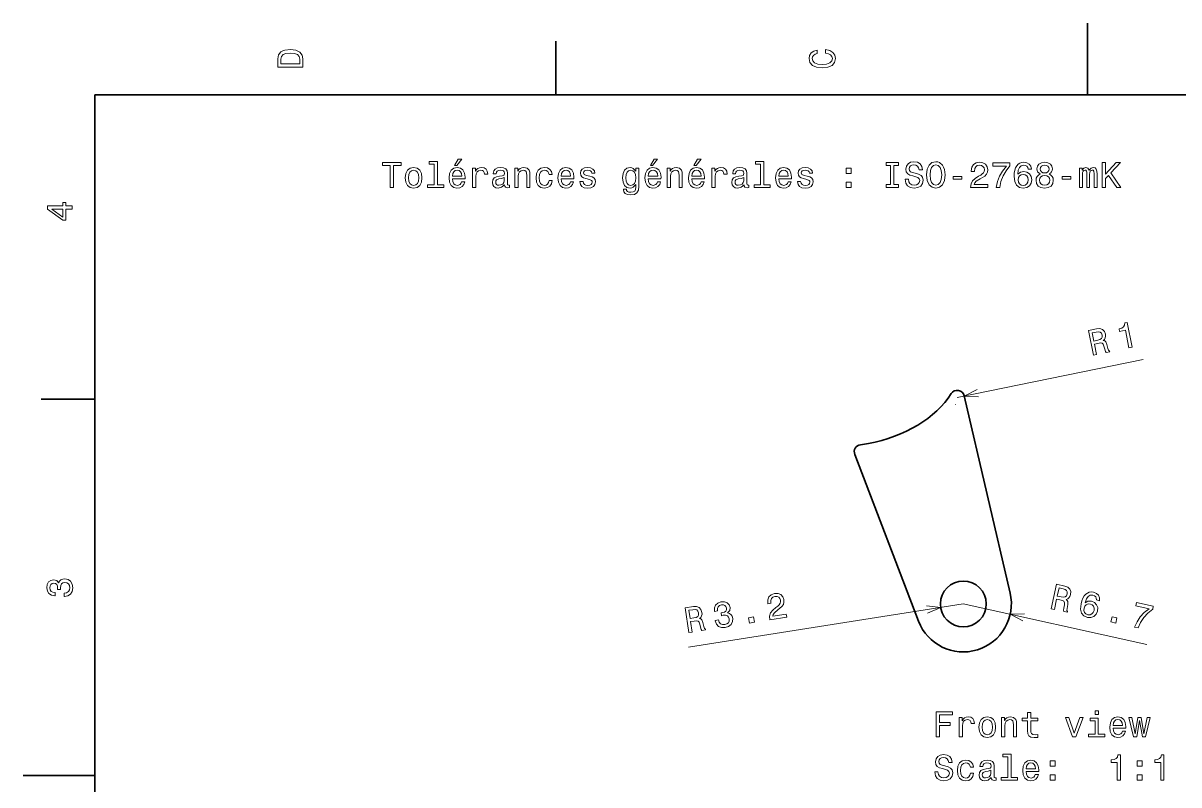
# Model space of a CAD drawing. Extents: x 0 to 297, y 0 to 210.
# Drawn here: x 0 to 161.2, y 103.7 to 210 of the extents above; entities that cross this region are included whole.
import ezdxf

# ---------------------------------------------------------------- set-up
doc = ezdxf.new("R2010")
doc.units = 0

msp = doc.modelspace()

# ---------------------------------------------------------------- linework, layer by layer
at = {"color": 7, "lineweight": 35, "ltscale": 0.25}
for p, q in [((148.5, 200), (148.5, 210)), ((10, 105), (0, 105))]:
    msp.add_line(p, q, dxfattribs=at)
at = {"color": 7, "lineweight": 35, "ltscale": 0.1875}
for p, q in [((74.300003, 200), (74.300003, 207.5)), ((10, 157.5), (2.5, 157.5))]:
    msp.add_line(p, q, dxfattribs=at)
at = {"color": 7, "lineweight": 35}
for p, q in [((287, 200), (10, 200)), ((10, 200), (10, 10)), ((137.693451, 130.445663), (131.289963, 157.972717)), ((116.02272, 149.801666), (124.908707, 126.53698))]:
    msp.add_line(p, q, dxfattribs=at)
at = {"color": 7, "lineweight": 13}
for p, q in [((130.315964, 157.74614), (156.252167, 163.037308)), ((131.167694, 128.927612), (92.812561, 122.893333)), ((131.167694, 128.927612), (156.789352, 123.245796))]:
    msp.add_line(p, q, dxfattribs=at)
for points in [[(35.533215, 204.994965), (35.533215, 203.829971), (39.033215, 203.829971), (39.033215, 204.994965), (38.922264, 205.544678), (38.584366, 205.953171), (38.034657, 206.205338), (37.283215, 206.296112), (36.516644, 206.215424), (36.21405, 206.114563), (35.971977, 205.973343), (35.644165, 205.56485), (35.563473, 205.297562)], [(35.951801, 204.959656), (36.027451, 205.342941), (36.259438, 205.605194), (36.672985, 205.761536), (37.283215, 205.811966), (37.873272, 205.756485), (38.286816, 205.600143), (38.533936, 205.332855), (38.614628, 204.959656), (38.614628, 204.298996), (35.951801, 204.298996)], [(111.93206, 205.817017), (112.35569, 205.716141), (112.658287, 205.549713), (112.844887, 205.317734), (112.905403, 205.045395), (112.814629, 204.71759), (112.54229, 204.460388), (112.098488, 204.28891), (111.483215, 204.233429), (110.872986, 204.28891), (110.424141, 204.455338), (110.151802, 204.71254), (110.055984, 205.045395), (110.106415, 205.287476), (110.247627, 205.494247), (110.474571, 205.655624), (110.787247, 205.766571), (110.787247, 206.245682), (110.308144, 206.094391), (109.94503, 205.832138), (109.718086, 205.474075), (109.637398, 205.045395), (109.763474, 204.510818), (110.116501, 204.10231), (110.696472, 203.840057), (111.483215, 203.749283), (112.269958, 203.840057), (112.84993, 204.10231), (113.208, 204.510818), (113.329041, 205.045395), (113.233215, 205.51442), (112.965927, 205.892654), (112.527161, 206.159943), (111.93206, 206.301163)], [(51.201794, 187.052185), (51.665771, 187.052185), (51.665771, 190.128555), (52.72485, 190.128555), (52.72485, 190.552185), (50.137672, 190.552185), (50.137672, 190.128555), (51.201794, 190.128555)], [(57.344444, 190.300018), (57.344444, 187.425385), (56.431622, 187.425385), (56.431622, 187.052185), (58.69603, 187.052185), (58.69603, 187.425385), (57.78825, 187.425385), (57.78825, 190.673218), (56.648479, 190.673218), (56.648479, 190.300018)], [(60.193871, 190.128555), (60.491421, 190.128555), (61.192429, 190.985901), (60.698193, 190.985901)], [(87.518074, 190.128555), (87.815628, 190.128555), (88.516632, 190.985901), (88.0224, 190.985901)], [(93.590118, 190.128555), (93.887665, 190.128555), (94.588676, 190.985901), (94.094437, 190.985901)], [(102.884781, 190.300018), (102.884781, 187.425385), (101.971962, 187.425385), (101.971962, 187.052185), (104.236374, 187.052185), (104.236374, 187.425385), (103.32859, 187.425385), (103.32859, 190.673218), (102.18882, 190.673218), (102.18882, 190.300018)], [(121.030319, 187.475815), (120.384781, 187.475815), (120.384781, 187.052185), (122.139824, 187.052185), (122.139824, 187.475815), (121.494293, 187.475815), (121.494293, 190.128555), (122.139824, 190.128555), (122.139824, 190.552185), (120.384781, 190.552185), (120.384781, 190.128555), (121.030319, 190.128555)], [(123.501503, 188.207077), (123.042564, 188.207077), (123.143433, 187.672501), (123.395592, 187.279129), (123.78392, 187.042099), (124.308418, 186.95636), (124.827873, 187.037048), (125.216202, 187.258957), (125.463318, 187.606934), (125.554092, 188.065872), (125.478447, 188.479416), (125.266632, 188.746704), (124.923691, 188.923218), (124.46476, 189.054352), (124.071388, 189.150162), (123.814178, 189.261124), (123.667931, 189.422501), (123.622536, 189.674667), (123.667931, 189.901611), (123.799049, 190.073074), (124.000778, 190.189072), (124.27816, 190.229416), (124.560577, 190.178986), (124.782478, 190.042816), (124.928734, 189.815872), (124.999336, 189.50824), (125.458275, 189.50824), (125.458275, 189.518326), (125.377579, 189.992386), (125.140549, 190.345413), (124.767349, 190.567322), (124.263031, 190.64296), (123.809135, 190.567322), (123.456108, 190.355499), (123.229164, 190.027695), (123.148476, 189.604065), (123.214035, 189.225815), (123.405678, 188.968613), (123.708275, 188.797134), (124.121819, 188.666016), (124.530319, 188.550018), (124.837959, 188.439072), (125.024559, 188.277695), (125.090118, 188.015442), (125.029602, 187.748154), (124.87326, 187.546417), (124.63623, 187.420334), (124.32859, 187.37999), (123.985649, 187.435471), (123.723404, 187.596848), (123.556976, 187.8591)], [(126.038246, 188.802185), (126.129028, 188.015442), (126.391273, 187.435471), (126.799774, 187.077408), (127.334358, 186.95636), (127.863899, 187.077408), (128.277435, 187.435471), (128.534637, 188.015442), (128.630463, 188.802185), (128.534637, 189.583893), (128.423691, 189.901611), (128.277435, 190.163849), (127.863899, 190.521927), (127.611732, 190.612701), (127.334358, 190.64801), (126.794731, 190.521927), (126.38623, 190.1689), (126.129028, 189.588928)], [(132.175858, 187.052185), (134.581482, 187.052185), (134.581482, 187.485901), (132.680176, 187.485901), (132.786102, 187.722931), (132.967651, 187.919617), (133.527435, 188.277695), (133.824997, 188.428986), (134.157852, 188.645844), (134.394882, 188.89801), (134.531052, 189.195557), (134.581482, 189.533447), (134.495743, 189.957077), (134.258713, 190.289932), (133.895599, 190.501755), (133.426575, 190.577408), (132.942429, 190.491669), (132.57428, 190.254639), (132.33725, 189.876389), (132.256561, 189.377106), (132.256561, 189.306503), (132.715485, 189.306503), (132.715485, 189.346848), (132.760864, 189.689789), (132.897034, 189.941956), (133.113892, 190.103333), (133.401367, 190.158813), (133.693878, 190.108383), (133.910736, 189.9823), (134.051941, 189.785614), (134.102371, 189.538498), (134.067078, 189.306503), (133.971252, 189.109818), (133.809875, 188.938354), (133.587967, 188.787048), (133.290405, 188.625671), (132.796173, 188.312988), (132.448196, 187.980133), (132.241425, 187.576675), (132.175858, 187.067322)], [(135.741425, 187.052185), (136.250793, 187.052185), (136.417221, 187.884323), (136.709717, 188.66098), (137.12326, 189.382156), (137.662903, 190.057953), (137.662903, 190.476532), (135.262329, 190.476532), (135.262329, 190.017609), (137.178741, 190.017609), (136.623993, 189.336761), (136.205414, 188.625671), (135.912903, 187.869186)], [(140.688843, 189.6091), (140.593018, 190.017609), (140.371109, 190.32019), (140.028168, 190.511841), (139.584366, 190.577408), (139.286819, 190.542099), (139.029602, 190.446274), (138.802673, 190.289932), (138.611023, 190.068039), (138.459732, 189.790665), (138.348785, 189.452759), (138.278168, 189.054352), (138.257996, 188.605499), (138.338684, 187.889359), (138.585815, 187.369904), (138.984222, 187.057236), (139.5289, 186.951324), (140.018097, 187.042099), (140.391296, 187.279129), (140.633362, 187.652328), (140.719086, 188.126389), (140.633362, 188.605499), (140.401367, 188.973648), (140.043304, 189.205643), (139.599487, 189.286331), (139.120392, 189.185471), (138.762329, 188.89801), (138.837982, 189.452759), (138.999359, 189.851181), (139.246475, 190.088211), (139.589417, 190.1689), (139.841583, 190.128555), (140.033218, 190.022644), (140.159302, 189.84613), (140.224854, 189.6091)], [(141.88913, 188.938354), (141.631927, 188.797134), (141.455414, 188.600449), (141.344452, 188.353333), (141.309158, 188.055786), (141.389847, 187.606934), (141.621826, 187.258957), (142.000076, 187.037048), (142.514496, 186.951324), (143.023849, 187.037048), (143.4021, 187.258957), (143.634094, 187.606934), (143.719818, 188.055786), (143.679474, 188.353333), (143.573563, 188.600449), (143.391998, 188.797134), (143.139847, 188.938354), (143.341583, 189.059387), (143.482788, 189.225815), (143.568512, 189.427551), (143.598785, 189.674667), (143.518097, 190.03273), (143.306274, 190.32019), (142.963333, 190.50679), (142.514496, 190.577408), (142.060593, 190.50679), (141.717651, 190.32019), (141.500793, 190.03273), (141.42514, 189.674667), (141.450363, 189.427551), (141.536102, 189.225815)], [(150.528183, 187.052185), (150.992157, 187.052185), (150.992157, 188.297867), (151.405701, 188.741669), (152.58078, 187.052185), (153.14563, 187.052185), (151.733521, 189.079559), (153.10527, 190.552185), (152.48999, 190.552185), (150.992157, 188.933304), (150.992157, 190.552185), (150.528183, 190.552185)], [(53.294735, 188.403763), (53.375427, 187.788498), (53.607414, 187.33461), (53.975571, 187.052185), (54.469807, 186.95636), (54.959, 187.052185), (55.327156, 187.329559), (55.559143, 187.783447), (55.644878, 188.403763), (55.559143, 189.019043), (55.327156, 189.477982), (54.959, 189.755356), (54.469807, 189.856216), (53.975571, 189.755356), (53.607414, 189.472931), (53.375427, 189.019043)], [(53.748623, 188.408813), (53.794014, 188.862701), (53.935223, 189.190521), (54.16217, 189.392242), (54.469807, 189.462845), (54.7724, 189.392242), (54.999344, 189.195557), (55.140556, 188.862701), (55.190987, 188.408813), (55.140556, 187.949875), (54.999344, 187.61702), (54.7724, 187.415298), (54.469807, 187.349731), (54.16217, 187.415298), (53.935223, 187.61702), (53.794014, 187.949875)], [(59.88623, 188.277695), (61.661449, 188.277695), (61.666492, 188.484467), (61.5858, 189.064438), (61.363899, 189.498154), (61.010872, 189.760391), (60.541851, 189.856216), (60.08292, 189.755356), (59.729893, 189.472931), (59.502949, 189.014008), (59.422256, 188.408813), (59.497906, 187.788498), (59.72485, 187.33461), (60.07283, 187.052185), (60.526722, 186.95636), (60.920094, 187.021927), (61.242859, 187.19339), (61.479893, 187.465729), (61.616058, 187.828842), (61.177299, 187.828842), (61.086521, 187.627106), (60.955399, 187.475815), (60.582199, 187.354782), (60.294735, 187.410248), (60.077873, 187.586761), (59.936665, 187.874237), (59.88623, 188.262558)], [(59.88623, 188.650894), (59.941708, 188.998871), (60.077873, 189.256073), (60.284649, 189.412415), (60.556984, 189.467896), (60.824272, 189.412415), (61.031044, 189.256073), (61.157127, 188.998871), (61.202515, 188.650894)], [(62.700356, 187.052185), (63.144157, 187.052185), (63.144157, 188.600449), (63.189545, 188.973648), (63.325714, 189.240952), (63.547615, 189.402328), (63.845165, 189.457809), (64.06707, 189.422501), (64.233498, 189.32164), (64.334358, 189.150162), (64.369659, 188.918182), (64.818512, 188.918182), (64.757988, 189.326675), (64.591568, 189.619186), (64.314186, 189.7957), (63.935944, 189.856216), (63.678741, 189.815872), (63.456837, 189.715012), (63.260151, 189.543533), (63.103813, 189.311554), (63.103813, 189.760391), (62.700356, 189.760391)], [(67.178741, 187.405212), (67.178741, 187.390076), (67.203957, 187.218613), (67.279602, 187.09758), (67.597328, 187.001755), (67.844444, 187.042099), (67.844444, 187.38504), (67.738541, 187.369904), (67.597328, 187.435471), (67.572113, 187.637207), (67.572113, 189.039215), (67.511597, 189.397293), (67.335083, 189.649445), (67.027443, 189.800751), (66.593727, 189.856216), (66.170097, 189.7957), (65.857414, 189.624237), (65.660728, 189.356934), (65.595169, 189.003922), (65.595169, 188.973648), (65.993584, 188.973648), (66.028885, 189.185471), (66.139832, 189.336761), (66.321396, 189.427551), (66.578598, 189.462845), (66.825714, 189.437637), (67.002228, 189.361984), (67.108139, 189.230865), (67.14344, 189.049301), (67.12326, 188.837494), (67.042572, 188.731583), (66.840843, 188.681152), (66.462601, 188.640808), (66.028885, 188.550018), (65.721245, 188.388641), (65.539688, 188.136475), (65.484215, 187.763275), (65.534645, 187.43042), (65.690987, 187.183304), (65.943146, 187.026962), (66.29113, 186.971497), (66.760155, 187.077408)], [(68.605972, 187.052185), (69.049774, 187.052185), (69.049774, 188.615585), (69.095169, 188.973648), (69.241425, 189.235901), (69.468369, 189.397293), (69.770958, 189.457809), (70.013031, 189.407379), (70.16433, 189.27121), (70.239975, 189.044266), (70.265198, 188.741669), (70.265198, 187.052185), (70.709, 187.052185), (70.709, 188.832443), (70.688828, 189.190521), (70.598053, 189.488068), (70.300499, 189.760391), (69.836517, 189.856216), (69.579315, 189.820923), (69.362457, 189.725098), (69.175858, 189.563705), (69.029602, 189.346848), (69.029602, 189.760391), (68.605972, 189.760391)], [(73.366783, 188.862701), (73.805542, 188.862701), (73.714767, 189.266159), (73.49791, 189.583893), (73.160011, 189.780579), (72.721252, 189.856216), (72.237099, 189.755356), (71.868942, 189.472931), (71.636955, 189.014008), (71.556259, 188.398727), (71.631912, 187.788498), (71.858856, 187.33461), (72.216927, 187.052185), (72.706116, 186.95636), (73.139839, 187.032013), (73.477737, 187.24382), (73.709717, 187.576675), (73.810585, 188.020477), (73.386955, 188.020477), (73.31131, 187.738068), (73.170097, 187.526245), (72.968369, 187.395126), (72.721252, 187.354782), (72.413612, 187.420334), (72.191711, 187.62207), (72.055542, 187.949875), (72.010155, 188.413849), (72.055542, 188.867752), (72.196754, 189.195557), (72.423698, 189.397293), (72.721252, 189.467896), (72.983498, 189.422501), (73.180183, 189.306503), (73.31131, 189.114868)], [(75.066345, 188.277695), (76.841568, 188.277695), (76.846603, 188.484467), (76.765915, 189.064438), (76.544014, 189.498154), (76.190987, 189.760391), (75.72197, 189.856216), (75.263031, 189.755356), (74.910011, 189.472931), (74.68306, 189.014008), (74.602371, 188.408813), (74.678024, 187.788498), (74.904968, 187.33461), (75.252945, 187.052185), (75.706841, 186.95636), (76.100212, 187.021927), (76.422974, 187.19339), (76.660011, 187.465729), (76.796173, 187.828842), (76.357414, 187.828842), (76.266632, 187.627106), (76.135513, 187.475815), (75.762314, 187.354782), (75.474854, 187.410248), (75.257996, 187.586761), (75.116783, 187.874237), (75.066345, 188.262558)], [(75.066345, 188.650894), (75.121826, 188.998871), (75.257996, 189.256073), (75.464767, 189.412415), (75.737099, 189.467896), (76.004387, 189.412415), (76.211159, 189.256073), (76.337242, 188.998871), (76.382629, 188.650894)], [(79.040413, 188.630722), (78.61174, 188.731583), (78.294014, 188.84758), (78.18811, 189.08461), (78.218369, 189.251038), (78.324272, 189.37207), (78.495743, 189.447723), (78.742859, 189.477982), (78.979889, 189.447723), (79.166489, 189.356934), (79.287529, 189.220779), (79.337959, 189.039215), (79.771683, 189.039215), (79.771683, 189.049301), (79.69603, 189.377106), (79.489258, 189.634323), (79.166489, 189.7957), (78.742859, 189.856216), (78.314186, 189.7957), (78.001511, 189.629272), (77.804825, 189.382156), (77.744301, 189.069473), (77.789688, 188.766876), (77.930901, 188.555069), (78.162888, 188.403763), (78.500786, 188.297867), (78.995026, 188.176819), (79.297615, 188.050751), (79.378311, 187.949875), (79.408569, 187.798584), (79.363174, 187.611984), (79.242142, 187.470779), (79.045456, 187.37999), (78.783203, 187.349731), (78.505829, 187.37999), (78.3041, 187.485901), (78.167931, 187.657379), (78.112457, 187.894409), (77.683784, 187.894409), (77.754387, 187.490952), (77.961159, 187.198441), (78.288971, 187.021927), (78.742859, 186.95636), (79.216927, 187.021927), (79.564911, 187.198441), (79.776718, 187.480865), (79.852371, 187.849014), (79.796898, 188.166733), (79.640556, 188.383591), (79.383347, 188.524811)], [(85.894157, 187.173218), (85.894157, 189.760391), (85.47052, 189.760391), (85.47052, 189.32164), (85.122543, 189.720047), (84.910721, 189.820923), (84.673691, 189.856216), (84.245026, 189.755356), (83.91217, 189.472931), (83.695313, 189.019043), (83.619659, 188.408813), (83.695313, 187.793533), (83.91217, 187.339645), (84.245026, 187.052185), (84.673691, 186.95636), (84.915771, 186.991669), (85.1175, 187.082443), (85.47052, 187.465729), (85.47052, 187.082443), (85.430176, 186.779846), (85.319229, 186.562988), (85.107407, 186.436905), (84.789688, 186.391525), (84.512314, 186.421783), (84.315628, 186.497437), (84.199631, 186.628555), (84.16433, 186.805069), (83.735657, 186.805069), (83.735657, 186.784897), (83.801216, 186.462128), (84.002945, 186.220047), (84.325714, 186.063705), (84.764473, 186.00824), (85.288971, 186.083893), (85.636948, 186.2957), (85.833633, 186.663864)], [(84.078598, 188.408813), (84.123978, 188.857666), (84.260147, 189.190521), (84.47197, 189.387207), (84.754387, 189.457809), (85.051941, 189.387207), (85.273834, 189.190521), (85.410004, 188.857666), (85.460434, 188.408813), (85.410004, 187.949875), (85.273834, 187.62207), (85.051941, 187.420334), (84.754387, 187.354782), (84.47197, 187.420334), (84.260147, 187.62207), (84.123978, 187.954926)], [(87.210434, 188.277695), (88.985657, 188.277695), (88.990692, 188.484467), (88.910004, 189.064438), (88.688103, 189.498154), (88.335075, 189.760391), (87.866058, 189.856216), (87.40712, 189.755356), (87.054092, 189.472931), (86.827148, 189.014008), (86.74646, 188.408813), (86.822113, 187.788498), (87.049057, 187.33461), (87.397034, 187.052185), (87.850922, 186.95636), (88.244301, 187.021927), (88.567062, 187.19339), (88.804092, 187.465729), (88.940262, 187.828842), (88.501503, 187.828842), (88.410721, 187.627106), (88.279602, 187.475815), (87.906403, 187.354782), (87.618942, 187.410248), (87.402084, 187.586761), (87.260864, 187.874237), (87.210434, 188.262558)], [(87.210434, 188.650894), (87.265915, 188.998871), (87.402084, 189.256073), (87.608856, 189.412415), (87.881187, 189.467896), (88.148483, 189.412415), (88.355255, 189.256073), (88.481331, 188.998871), (88.526718, 188.650894)], [(89.858131, 187.052185), (90.301933, 187.052185), (90.301933, 188.615585), (90.347321, 188.973648), (90.493576, 189.235901), (90.72052, 189.397293), (91.023117, 189.457809), (91.26519, 189.407379), (91.416489, 189.27121), (91.492142, 189.044266), (91.517349, 188.741669), (91.517349, 187.052185), (91.961159, 187.052185), (91.961159, 188.832443), (91.940979, 189.190521), (91.850204, 189.488068), (91.552658, 189.760391), (91.088684, 189.856216), (90.831474, 189.820923), (90.614616, 189.725098), (90.428017, 189.563705), (90.281761, 189.346848), (90.281761, 189.760391), (89.858131, 189.760391)], [(93.282486, 188.277695), (95.057693, 188.277695), (95.062744, 188.484467), (94.982048, 189.064438), (94.760147, 189.498154), (94.40712, 189.760391), (93.938103, 189.856216), (93.479172, 189.755356), (93.126144, 189.472931), (92.8992, 189.014008), (92.818504, 188.408813), (92.89415, 187.788498), (93.121094, 187.33461), (93.469086, 187.052185), (93.922974, 186.95636), (94.316345, 187.021927), (94.639114, 187.19339), (94.876144, 187.465729), (95.012314, 187.828842), (94.573547, 187.828842), (94.482773, 187.627106), (94.351646, 187.475815), (93.978447, 187.354782), (93.690979, 187.410248), (93.474121, 187.586761), (93.332916, 187.874237), (93.282486, 188.262558)], [(93.282486, 188.650894), (93.337952, 188.998871), (93.474121, 189.256073), (93.680893, 189.412415), (93.953232, 189.467896), (94.22052, 189.412415), (94.427292, 189.256073), (94.553375, 188.998871), (94.598763, 188.650894)], [(96.096603, 187.052185), (96.540405, 187.052185), (96.540405, 188.600449), (96.5858, 188.973648), (96.721962, 189.240952), (96.943863, 189.402328), (97.241409, 189.457809), (97.463318, 189.422501), (97.629745, 189.32164), (97.730606, 189.150162), (97.765915, 188.918182), (98.214752, 188.918182), (98.154236, 189.326675), (97.987808, 189.619186), (97.710434, 189.7957), (97.332191, 189.856216), (97.074989, 189.815872), (96.853088, 189.715012), (96.656403, 189.543533), (96.500061, 189.311554), (96.500061, 189.760391), (96.096603, 189.760391)], [(100.574982, 187.405212), (100.574982, 187.390076), (100.600204, 187.218613), (100.67585, 187.09758), (100.993576, 187.001755), (101.240692, 187.042099), (101.240692, 187.38504), (101.134781, 187.369904), (100.993576, 187.435471), (100.968353, 187.637207), (100.968353, 189.039215), (100.907837, 189.397293), (100.731323, 189.649445), (100.423691, 189.800751), (99.989975, 189.856216), (99.566345, 189.7957), (99.253662, 189.624237), (99.056976, 189.356934), (98.991409, 189.003922), (98.991409, 188.973648), (99.389832, 188.973648), (99.425133, 189.185471), (99.536087, 189.336761), (99.717636, 189.427551), (99.974838, 189.462845), (100.221962, 189.437637), (100.398476, 189.361984), (100.504379, 189.230865), (100.539688, 189.049301), (100.519516, 188.837494), (100.43882, 188.731583), (100.237091, 188.681152), (99.858849, 188.640808), (99.425133, 188.550018), (99.117493, 188.388641), (98.935944, 188.136475), (98.880463, 187.763275), (98.930893, 187.43042), (99.087234, 187.183304), (99.339401, 187.026962), (99.687378, 186.971497), (100.156403, 187.077408)], [(105.426575, 188.277695), (107.201782, 188.277695), (107.206833, 188.484467), (107.126137, 189.064438), (106.904236, 189.498154), (106.551208, 189.760391), (106.082191, 189.856216), (105.62326, 189.755356), (105.270233, 189.472931), (105.043289, 189.014008), (104.962593, 188.408813), (105.038239, 187.788498), (105.265182, 187.33461), (105.613174, 187.052185), (106.067062, 186.95636), (106.460434, 187.021927), (106.783203, 187.19339), (107.020233, 187.465729), (107.156403, 187.828842), (106.717636, 187.828842), (106.626862, 187.627106), (106.495735, 187.475815), (106.122536, 187.354782), (105.835068, 187.410248), (105.61821, 187.586761), (105.477005, 187.874237), (105.426575, 188.262558)], [(105.426575, 188.650894), (105.48204, 188.998871), (105.61821, 189.256073), (105.824982, 189.412415), (106.097321, 189.467896), (106.364609, 189.412415), (106.571381, 189.256073), (106.697464, 188.998871), (106.742851, 188.650894)], [(109.400635, 188.630722), (108.971954, 188.731583), (108.654236, 188.84758), (108.548325, 189.08461), (108.578583, 189.251038), (108.684494, 189.37207), (108.855965, 189.447723), (109.103081, 189.477982), (109.340118, 189.447723), (109.526718, 189.356934), (109.647751, 189.220779), (109.698181, 189.039215), (110.131897, 189.039215), (110.131897, 189.049301), (110.056252, 189.377106), (109.84948, 189.634323), (109.526718, 189.7957), (109.103081, 189.856216), (108.674408, 189.7957), (108.361725, 189.629272), (108.165039, 189.382156), (108.104523, 189.069473), (108.149918, 188.766876), (108.291122, 188.555069), (108.523109, 188.403763), (108.861008, 188.297867), (109.35524, 188.176819), (109.657837, 188.050751), (109.738525, 187.949875), (109.768784, 187.798584), (109.723404, 187.611984), (109.602364, 187.470779), (109.405678, 187.37999), (109.143433, 187.349731), (108.866051, 187.37999), (108.664322, 187.485901), (108.528152, 187.657379), (108.472679, 187.894409), (108.044006, 187.894409), (108.114609, 187.490952), (108.321381, 187.198441), (108.649193, 187.021927), (109.103081, 186.95636), (109.577148, 187.021927), (109.925125, 187.198441), (110.136948, 187.480865), (110.212593, 187.849014), (110.15712, 188.166733), (110.000778, 188.383591), (109.743576, 188.524811)], [(114.842278, 189.008957), (115.538239, 189.008957), (115.538239, 189.760391), (114.842278, 189.760391)], [(126.5224, 188.802185), (126.577873, 189.412415), (126.744301, 189.861267), (127.001503, 190.133591), (127.334358, 190.229416), (127.662163, 190.133591), (127.919373, 189.856216), (128.0858, 189.407379), (128.146317, 188.802185), (128.0858, 188.191956), (127.919373, 187.743103), (127.662163, 187.470779), (127.334358, 187.37999), (127.001503, 187.470779), (126.744301, 187.743103), (126.577873, 188.186905)], [(140.229904, 188.121353), (140.174423, 187.803619), (140.033218, 187.561554), (139.806274, 187.400162), (139.523849, 187.349731), (139.226303, 187.400162), (138.999359, 187.556503), (138.853104, 187.798584), (138.807709, 188.116302), (138.858154, 188.428986), (138.999359, 188.666016), (139.231354, 188.817322), (139.544022, 188.872787), (139.81636, 188.817322), (140.033218, 188.671066), (140.174423, 188.434036)], [(141.793304, 188.065872), (141.838684, 188.33316), (141.984955, 188.534897), (142.211884, 188.666016), (142.514496, 188.711411), (142.812042, 188.666016), (143.038986, 188.534897), (143.185242, 188.33316), (143.235672, 188.065872), (143.185242, 187.778412), (143.038986, 187.561554), (142.812042, 187.420334), (142.514496, 187.374954), (142.211884, 187.420334), (141.984955, 187.561554), (141.838684, 187.778412)], [(141.904266, 189.634323), (141.944611, 189.856216), (142.065643, 190.027695), (142.257278, 190.133591), (142.514496, 190.17395), (142.766647, 190.133591), (142.958282, 190.027695), (143.07933, 189.856216), (143.124725, 189.634323), (143.07933, 189.407379), (142.958282, 189.230865), (142.766647, 189.114868), (142.514496, 189.079559), (142.257278, 189.119904), (142.065643, 189.230865), (141.944611, 189.407379)], [(147.366089, 187.052185), (147.774582, 187.052185), (147.774582, 188.862701), (147.799805, 189.13504), (147.875443, 189.331726), (147.99144, 189.447723), (148.142731, 189.493103), (148.263763, 189.452759), (148.344467, 189.351898), (148.384811, 189.18042), (148.399933, 188.953476), (148.399933, 187.052185), (148.783234, 187.052185), (148.783234, 188.862701), (148.808441, 189.12999), (148.884094, 189.326675), (149.005127, 189.447723), (149.156433, 189.493103), (149.277466, 189.452759), (149.358154, 189.351898), (149.408585, 188.953476), (149.408585, 187.052185), (149.817078, 187.052185), (149.817078, 188.923218), (149.79187, 189.311554), (149.711182, 189.6091), (149.549805, 189.790665), (149.287537, 189.856216), (148.979919, 189.755356), (148.742889, 189.462845), (148.556274, 189.750305), (148.243591, 189.856216), (147.956146, 189.755356), (147.75946, 189.472931), (147.75946, 189.760391), (147.366089, 189.760391)], [(67.128311, 188.000305), (67.067787, 187.738068), (66.906403, 187.536331), (66.66433, 187.405212), (66.366783, 187.359818), (66.17514, 187.38504), (66.038971, 187.465729), (65.953232, 187.606934), (65.928024, 187.803619), (65.948196, 187.980133), (66.028885, 188.106216), (66.351654, 188.247437), (66.760155, 188.307953), (67.128311, 188.428986)], [(100.524551, 188.000305), (100.464035, 187.738068), (100.302658, 187.536331), (100.060577, 187.405212), (99.763031, 187.359818), (99.571381, 187.38504), (99.435219, 187.465729), (99.349487, 187.606934), (99.324265, 187.803619), (99.344437, 187.980133), (99.425133, 188.106216), (99.747894, 188.247437), (100.156403, 188.307953), (100.524551, 188.428986)], [(114.842278, 187.052185), (115.538239, 187.052185), (115.538239, 187.803619), (114.842278, 187.803619)], [(129.760162, 188.207077), (130.980621, 188.207077), (130.980621, 188.605499), (129.760162, 188.605499)], [(144.940277, 188.207077), (146.160736, 188.207077), (146.160736, 188.605499), (144.940277, 188.605499)], [(6.833213, 184.02739), (6.833213, 184.481277), (5.965778, 184.481277), (5.965778, 184.98056), (5.56232, 184.98056), (5.56232, 184.481277), (3.408862, 184.481277), (3.408862, 184.022339), (5.521974, 182.489197), (5.965778, 182.489197), (5.965778, 184.02739)], [(5.56232, 182.912827), (3.993876, 184.02739), (5.56232, 184.02739)], [(154.276062, 164.675354), (154.725739, 164.76709), (154.021088, 168.221161), (153.685074, 168.152618), (153.657623, 167.833038), (153.521057, 167.594147), (153.273468, 167.42012), (152.905991, 167.30397), (152.977554, 166.953125), (153.778076, 167.11644)], [(149.308502, 163.661942), (149.768066, 163.755692), (149.472687, 165.203537), (149.942123, 165.299316), (150.291046, 165.355042), (150.522583, 165.330231), (150.674454, 165.191345), (150.78334, 164.909882), (150.898773, 164.4702), (150.9879, 164.184692), (151.082489, 164.023849), (151.601334, 164.1297), (151.582184, 164.223587), (151.440308, 164.33876), (151.348343, 164.587646), (151.200851, 165.134033), (151.033173, 165.527039), (150.893311, 165.632324), (150.696274, 165.689926), (150.868729, 165.85379), (150.971802, 166.054962), (151.016388, 166.290527), (150.992615, 166.558472), (150.838745, 166.959442), (150.577576, 167.230438), (150.213135, 167.351669), (149.75531, 167.32518), (148.608887, 167.091309)], [(149.712509, 166.878952), (150.019989, 166.910797), (150.251633, 166.86026), (150.420334, 166.714523), (150.520248, 166.451813), (150.529297, 166.155136), (150.431168, 165.954956), (150.222, 165.819641), (149.915741, 165.73143), (149.386993, 165.623566), (149.154129, 166.765045)], [(5.73379, 129.979111), (5.769093, 129.979111), (6.253242, 130.059799), (6.616354, 130.296829), (6.848343, 130.670029), (6.934078, 131.164276), (6.848343, 131.688766), (6.626441, 132.082138), (6.273415, 132.334305), (5.819525, 132.425079), (5.521974, 132.384735), (5.279899, 132.273788), (5.0933, 132.092224), (4.957133, 131.850143), (4.684798, 132.177963), (4.251081, 132.293961), (3.857709, 132.218307), (3.560158, 132.00145), (3.373559, 131.648422), (3.307997, 131.164276), (3.388689, 130.710388), (3.610591, 130.362396), (3.963617, 130.135452), (4.432637, 130.059799), (4.46794, 130.059799), (4.46794, 130.508652), (4.145173, 130.548996), (3.913184, 130.680115), (3.771974, 130.891937), (3.721542, 131.189484), (3.761888, 131.451736), (3.867795, 131.643372), (4.039265, 131.759369), (4.271254, 131.804764), (4.518372, 131.759369), (4.684798, 131.638336), (4.785663, 131.426514), (4.815922, 131.139053), (4.810879, 130.942368), (5.209294, 130.942368), (5.199208, 131.189484), (5.244596, 131.507217), (5.365634, 131.744247), (5.56232, 131.885452), (5.819525, 131.935883), (6.112032, 131.880417), (6.328891, 131.734161), (6.465058, 131.502167), (6.510447, 131.194534), (6.460014, 130.876801), (6.308718, 130.644821), (6.066643, 130.498566), (5.73379, 130.443085)], [(143.407242, 128.261978), (143.865143, 128.160431), (144.185059, 129.603058), (144.652802, 129.499329), (144.994171, 129.408127), (145.195526, 129.291153), (145.277664, 129.102478), (145.262482, 128.801056), (145.188828, 128.352478), (145.153961, 128.055435), (145.17482, 127.870003), (145.691803, 127.755356), (145.71254, 127.848907), (145.629883, 128.011871), (145.647263, 128.276642), (145.735077, 128.835724), (145.742004, 129.262955), (145.65715, 129.416077), (145.500641, 129.548935), (145.724884, 129.628357), (145.90097, 129.770111), (146.037628, 129.967087), (146.125046, 130.221497), (146.147827, 130.65036), (146.019669, 131.004227), (145.736206, 131.263382), (145.307266, 131.425659), (144.164993, 131.67897)], [(145.086441, 131.035538), (145.380234, 130.939392), (145.571213, 130.798889), (145.665924, 130.597092), (145.650192, 130.316467), (145.537628, 130.041809), (145.36647, 129.898956), (145.120331, 129.860565), (144.804688, 129.904739), (144.277863, 130.021561), (144.530075, 131.15892)], [(96.561966, 126.620766), (96.567451, 126.585892), (96.722412, 126.120163), (97.012993, 125.798302), (97.417709, 125.627129), (97.919266, 125.619247), (98.424065, 125.785461), (98.778168, 126.065796), (98.972397, 126.453728), (98.991531, 126.916206), (98.905434, 127.203873), (98.758209, 127.425766), (98.549858, 127.581879), (98.289566, 127.678772), (98.57106, 127.998741), (98.61824, 128.445221), (98.482376, 128.822052), (98.221909, 129.082291), (97.844177, 129.211746), (97.355721, 129.201279), (96.919884, 129.051025), (96.610611, 128.777725), (96.441299, 128.393723), (96.439453, 127.918648), (96.444946, 127.883774), (96.888336, 127.953529), (96.878029, 128.278641), (96.971512, 128.528198), (97.158798, 128.700607), (97.444901, 128.796677), (97.710236, 128.797577), (97.916, 128.722733), (98.057236, 128.571381), (98.13813, 128.349258), (98.131699, 128.098099), (98.037994, 127.914879), (97.844437, 127.782318), (97.565163, 127.707748), (97.370087, 127.682167), (97.432007, 127.288589), (97.674545, 127.33696), (97.995468, 127.341499), (98.248428, 127.258774), (98.418488, 127.086426), (98.508286, 126.840179), (98.498947, 126.542603), (98.388168, 126.305649), (98.180161, 126.135086), (97.883316, 126.042435), (97.561615, 126.042877), (97.308929, 126.156281), (97.126831, 126.372688), (97.020309, 126.692871)], [(104.153946, 126.702232), (106.530334, 127.076103), (106.462929, 127.504555), (104.584732, 127.209061), (104.652512, 127.459671), (104.8013, 127.682182), (105.298645, 128.12291), (105.569061, 128.318604), (105.864166, 128.584564), (106.059135, 128.870499), (106.1474, 129.185593), (106.144707, 129.527222), (105.994171, 129.932388), (105.708298, 130.22435), (105.316673, 130.377167), (104.841599, 130.378998), (104.376656, 130.219055), (104.049805, 129.927689), (103.874443, 129.517212), (103.87233, 129.011459), (103.883301, 128.941711), (104.336655, 129.013031), (104.330383, 129.052887), (104.32193, 129.398712), (104.417252, 129.668976), (104.606392, 129.862106), (104.881744, 129.961578), (105.178528, 129.957214), (105.412354, 129.866379), (105.582413, 129.694016), (105.670639, 129.457748), (105.671822, 129.223083), (105.607727, 129.013901), (105.47496, 128.819427), (105.279266, 128.635483), (105.010406, 128.429825), (104.57077, 128.044128), (104.278748, 127.66124), (104.137192, 127.230545), (104.151596, 126.717178)], [(150.18074, 129.378922), (150.175644, 129.798477), (150.024506, 130.141937), (149.731201, 130.40329), (149.312103, 130.56337), (149.013977, 130.593338), (148.742126, 130.555466), (148.48671, 130.451965), (148.251572, 130.276825), (148.043808, 130.038773), (147.862335, 129.73291), (147.707153, 129.359238), (147.590286, 128.9254), (147.514023, 128.208771), (147.642822, 127.64814), (147.964081, 127.256622), (148.4729, 127.035309), (148.970154, 127.018021), (149.385818, 127.168633), (149.702942, 127.480576), (149.889282, 127.924835), (149.909302, 128.411133), (149.762527, 128.820786), (149.463181, 129.124802), (149.047363, 129.299652), (148.557785, 129.304916), (148.145966, 129.101791), (148.339935, 129.626999), (148.58374, 129.981033), (148.876312, 130.158936), (149.228592, 130.163467), (149.466034, 130.069489), (149.630203, 129.924606), (149.715088, 129.724976), (149.727768, 129.47937)], [(155.055954, 125.67878), (155.553238, 125.568497), (155.895874, 126.344864), (156.349594, 127.039772), (156.90947, 127.65432), (157.582596, 128.19725), (157.673218, 128.605911), (155.32959, 129.125641), (155.230225, 128.677582), (157.101196, 128.26268), (156.412201, 127.718102), (155.849594, 127.114494), (155.400238, 126.439278)], [(92.890327, 124.930168), (93.353653, 125.003059), (93.123993, 126.462776), (93.597282, 126.537231), (93.948372, 126.577156), (94.178551, 126.541893), (94.323982, 126.396301), (94.420044, 126.110207), (94.515495, 125.665749), (94.591629, 125.376511), (94.678848, 125.211548), (95.20195, 125.293846), (95.187057, 125.388504), (95.050529, 125.509972), (94.969917, 125.762764), (94.84726, 126.315254), (94.69751, 126.715431), (94.562546, 126.826935), (94.368301, 126.893379), (94.547989, 127.049278), (94.660049, 127.24559), (94.71524, 127.478905), (94.703583, 127.74765), (94.568001, 128.155167), (94.319351, 128.437668), (93.960754, 128.575256), (93.50219, 128.569489), (92.346375, 128.38765)], [(93.439285, 128.125641), (93.747879, 128.143555), (93.976997, 128.082611), (94.138947, 127.929398), (94.226891, 127.662445), (94.222534, 127.365654), (94.115448, 127.17012), (93.900391, 127.044395), (93.590439, 126.970108), (93.057373, 126.886238), (92.87632, 128.037064)], [(149.410599, 128.025818), (149.287659, 127.727638), (149.097382, 127.521881), (148.840881, 127.41346), (148.554245, 127.425362), (148.274658, 127.539017), (148.086945, 127.740784), (147.996582, 128.008789), (148.021057, 128.328796), (148.137985, 128.623138), (148.327164, 128.823975), (148.586395, 128.921463), (148.903671, 128.907928), (149.157532, 128.794815), (149.337585, 128.605072), (149.424133, 128.343094)], [(101.335159, 126.258766), (102.022667, 126.366928), (101.905884, 127.109238), (101.218369, 127.001076)], [(151.753189, 126.411194), (152.432648, 126.260513), (152.595337, 126.994133), (151.915878, 127.144814)], [(127.396439, 110.370987), (127.865463, 110.370987), (127.865463, 111.979774), (129.338089, 111.979774), (129.338089, 112.398361), (127.865463, 112.398361), (127.865463, 113.447357), (129.67598, 113.447357), (129.67598, 113.870987), (127.396439, 113.870987)], [(130.588806, 110.370987), (131.032608, 110.370987), (131.032608, 111.919258), (131.078003, 112.292458), (131.214172, 112.559746), (131.436066, 112.72113), (131.733612, 112.776604), (131.955521, 112.741302), (132.121948, 112.640442), (132.222809, 112.468971), (132.258118, 112.236984), (132.706955, 112.236984), (132.646439, 112.645485), (132.480011, 112.937988), (132.202637, 113.114502), (131.824402, 113.175018), (131.567184, 113.134674), (131.345291, 113.033813), (131.148605, 112.862343), (130.992264, 112.630356), (130.992264, 113.079201), (130.588806, 113.079201)], [(133.327271, 111.722572), (133.407974, 111.1073), (133.639954, 110.653404), (134.008118, 110.370987), (134.50235, 110.275169), (134.991547, 110.370987), (135.359695, 110.648361), (135.59169, 111.102257), (135.677429, 111.722572), (135.59169, 112.337845), (135.359695, 112.796776), (134.991547, 113.074158), (134.50235, 113.175018), (134.008118, 113.074158), (133.639954, 112.791733), (133.407974, 112.337845)], [(136.494431, 110.370987), (136.938232, 110.370987), (136.938232, 111.934387), (136.983612, 112.292458), (137.129868, 112.554703), (137.356812, 112.716087), (137.659409, 112.776604), (137.901489, 112.726173), (138.05278, 112.590004), (138.128433, 112.36306), (138.153641, 112.060471), (138.153641, 110.370987), (138.597458, 110.370987), (138.597458, 112.151245), (138.577271, 112.509315), (138.486496, 112.80687), (138.18895, 113.079201), (137.724976, 113.175018), (137.467773, 113.139717), (137.250916, 113.0439), (137.064316, 112.882515), (136.91806, 112.665657), (136.91806, 113.079201), (136.494431, 113.079201)], [(140.125549, 112.610184), (140.125549, 111.253555), (140.155807, 110.814789), (140.297012, 110.512199), (140.579437, 110.335686), (141.058548, 110.275169), (141.583038, 110.300385), (141.583038, 110.68367), (141.199753, 110.653404), (140.851776, 110.693756), (140.665176, 110.819832), (140.584488, 111.031647), (140.569351, 111.329201), (140.569351, 112.610184), (141.583038, 112.610184), (141.583038, 112.988419), (140.569351, 112.988419), (140.569351, 113.780212), (140.125549, 113.780212), (140.125549, 112.988419), (139.358978, 112.988419), (139.358978, 112.610184)], [(146.414459, 110.370987), (146.883469, 110.370987), (147.871948, 113.079201), (147.41301, 113.079201), (146.651489, 110.895485), (145.874832, 113.079201), (145.410858, 113.079201)], [(149.995148, 110.744186), (149.995148, 112.988419), (148.855377, 112.988419), (148.855377, 112.610184), (149.551346, 112.610184), (149.551346, 110.744186), (148.643555, 110.744186), (148.643555, 110.370987), (150.91301, 110.370987), (150.91301, 110.744186)], [(150.010284, 113.992027), (149.54126, 113.992027), (149.54126, 113.487701), (150.010284, 113.487701)], [(152.062866, 111.596489), (153.838089, 111.596489), (153.843124, 111.803261), (153.762436, 112.383232), (153.540527, 112.816956), (153.187515, 113.079201), (152.718491, 113.175018), (152.259552, 113.074158), (151.906525, 112.791733), (151.679581, 112.332802), (151.598892, 111.727615), (151.674545, 111.1073), (151.901489, 110.653404), (152.249466, 110.370987), (152.703354, 110.275169), (153.096725, 110.340729), (153.419495, 110.512199), (153.656525, 110.784531), (153.792694, 111.147644), (153.353943, 111.147644), (153.263153, 110.945915), (153.132034, 110.794617), (152.758835, 110.673584), (152.471375, 110.729057), (152.254517, 110.905571), (152.113297, 111.193031), (152.062866, 111.58136)], [(155.351059, 110.370987), (155.754517, 112.6707), (156.157974, 110.370987), (156.581604, 110.370987), (157.247314, 113.079201), (156.818634, 113.079201), (156.369781, 110.779488), (155.971375, 113.079201), (155.532608, 113.079201), (155.134186, 110.779488), (154.685349, 113.079201), (154.261719, 113.079201), (154.927429, 110.370987)], [(133.781174, 111.727615), (133.826553, 112.181503), (133.967773, 112.509315), (134.194717, 112.711044), (134.50235, 112.781647), (134.804947, 112.711044), (135.031891, 112.514359), (135.173096, 112.181503), (135.223526, 111.727615), (135.173096, 111.268684), (135.031891, 110.935829), (134.804947, 110.7341), (134.50235, 110.668541), (134.194717, 110.7341), (133.967773, 110.935829), (133.826553, 111.268684)], [(152.062866, 111.969688), (152.118347, 112.317673), (152.254517, 112.574875), (152.461288, 112.731216), (152.733612, 112.78669), (153.000916, 112.731216), (153.207687, 112.574875), (153.333771, 112.317673), (153.37915, 111.969688)], [(127.633476, 105.479057), (127.174538, 105.479057), (127.275406, 104.944473), (127.527565, 104.551102), (127.915894, 104.314072), (128.440384, 104.22834), (128.959839, 104.309029), (129.348175, 104.53093), (129.595291, 104.878914), (129.686066, 105.337845), (129.610413, 105.751389), (129.398605, 106.018684), (129.055664, 106.195198), (128.596725, 106.326317), (128.203354, 106.422142), (127.946152, 106.533089), (127.799904, 106.694473), (127.754509, 106.94664), (127.799904, 107.173584), (127.931023, 107.345055), (128.132751, 107.461044), (128.410126, 107.501389), (128.692551, 107.450958), (128.914459, 107.314789), (129.060715, 107.087845), (129.131317, 106.780212), (129.59024, 106.780212), (129.59024, 106.790298), (129.509552, 107.264359), (129.272522, 107.617386), (128.899323, 107.839287), (128.395004, 107.914932), (127.941109, 107.839287), (127.588081, 107.627472), (127.361137, 107.29966), (127.280449, 106.87603), (127.346008, 106.497787), (127.537651, 106.240585), (127.840248, 106.069115), (128.253784, 105.937988), (128.662292, 105.821999), (128.969925, 105.711044), (129.156525, 105.54966), (129.222092, 105.287415), (129.161575, 105.020126), (129.005234, 104.818398), (128.768204, 104.692314), (128.460556, 104.65197), (128.11763, 104.707443), (127.855377, 104.868828), (127.68895, 105.131073)], [(132.147156, 106.134674), (132.585922, 106.134674), (132.495148, 106.538132), (132.27829, 106.855858), (131.940384, 107.052544), (131.501633, 107.128189), (131.017487, 107.027328), (130.649323, 106.744904), (130.417343, 106.285973), (130.336639, 105.6707), (130.412292, 105.060471), (130.639236, 104.606575), (130.997314, 104.324158), (131.486496, 104.22834), (131.920212, 104.303986), (132.258118, 104.5158), (132.490097, 104.848656), (132.590973, 105.292458), (132.167343, 105.292458), (132.09169, 105.01004), (131.95047, 104.798218), (131.748749, 104.667099), (131.501633, 104.626755), (131.194, 104.692314), (130.972092, 104.894043), (130.835922, 105.221855), (130.790527, 105.685829), (130.835922, 106.139717), (130.977127, 106.467529), (131.204086, 106.669258), (131.501633, 106.739861), (131.76387, 106.694473), (131.960571, 106.578484), (132.09169, 106.386841)], [(135.0672, 104.677185), (135.0672, 104.662056), (135.092407, 104.490585), (135.16806, 104.369545), (135.485779, 104.273727), (135.732895, 104.314072), (135.732895, 104.657013), (135.626984, 104.641884), (135.485779, 104.707443), (135.460571, 104.909172), (135.460571, 106.311188), (135.40004, 106.669258), (135.223526, 106.921417), (134.915894, 107.072716), (134.482178, 107.128189), (134.058548, 107.067673), (133.745865, 106.896202), (133.549179, 106.628914), (133.483612, 106.275887), (133.483612, 106.245628), (133.882034, 106.245628), (133.917343, 106.457443), (134.02829, 106.608742), (134.209839, 106.699516), (134.467041, 106.734818), (134.714172, 106.709602), (134.890686, 106.633957), (134.996582, 106.502831), (135.031891, 106.321274), (135.011719, 106.109459), (134.93103, 106.003555), (134.729294, 105.953117), (134.351059, 105.912773), (133.917343, 105.821999), (133.609695, 105.660614), (133.428146, 105.408455), (133.372665, 105.035255), (133.423096, 104.7024), (133.579437, 104.455284), (133.831604, 104.298943), (134.179581, 104.243469), (134.648605, 104.349373)], [(137.376984, 107.571999), (137.376984, 104.697357), (136.464172, 104.697357), (136.464172, 104.324158), (138.728577, 104.324158), (138.728577, 104.697357), (137.820801, 104.697357), (137.820801, 107.945198), (136.68103, 107.945198), (136.68103, 107.571999)], [(139.918777, 105.54966), (141.694, 105.54966), (141.699036, 105.756432), (141.618347, 106.336403), (141.396439, 106.770126), (141.043411, 107.032372), (140.574402, 107.128189), (140.115463, 107.027328), (139.762436, 106.744904), (139.535492, 106.285973), (139.454803, 105.680786), (139.530457, 105.060471), (139.757401, 104.606575), (140.105377, 104.324158), (140.559265, 104.22834), (140.952637, 104.2939), (141.275406, 104.46537), (141.512436, 104.737701), (141.648605, 105.100815), (141.209839, 105.100815), (141.119064, 104.899086), (140.987946, 104.747787), (140.614746, 104.626755), (140.327271, 104.682228), (140.110413, 104.858742), (139.969208, 105.146202), (139.918777, 105.534531)], [(139.918777, 105.922859), (139.974258, 106.270844), (140.110413, 106.528046), (140.3172, 106.684387), (140.589523, 106.739861), (140.856812, 106.684387), (141.063583, 106.528046), (141.189667, 106.270844), (141.235062, 105.922859)], [(143.262436, 106.28093), (143.958405, 106.28093), (143.958405, 107.032372), (143.262436, 107.032372)], [(152.627716, 104.324158), (153.086639, 104.324158), (153.086639, 107.849373), (152.743713, 107.849373), (152.652924, 107.54174), (152.471375, 107.334961), (152.194, 107.213928), (151.810715, 107.173584), (151.810715, 106.815514), (152.627716, 106.815514)], [(155.406525, 106.28093), (156.102493, 106.28093), (156.102493, 107.032372), (155.406525, 107.032372)], [(158.699753, 104.324158), (159.158691, 104.324158), (159.158691, 107.849373), (158.81575, 107.849373), (158.724976, 107.54174), (158.543411, 107.334961), (158.266037, 107.213928), (157.882751, 107.173584), (157.882751, 106.815514), (158.699753, 106.815514)], [(135.016754, 105.272285), (134.956238, 105.01004), (134.794861, 104.808304), (134.55278, 104.677185), (134.255234, 104.631798), (134.063583, 104.657013), (133.927429, 104.737701), (133.84169, 104.878914), (133.816467, 105.0756), (133.836639, 105.252113), (133.917343, 105.378189), (134.240097, 105.519402), (134.648605, 105.579918), (135.016754, 105.700958)], [(143.262436, 104.324158), (143.958405, 104.324158), (143.958405, 105.0756), (143.262436, 105.0756)], [(155.406525, 104.324158), (156.102493, 104.324158), (156.102493, 105.0756), (155.406525, 105.0756)]]:
    msp.add_lwpolyline(points, close=True, dxfattribs=at)
for points in [[(133.085175, 158.839386), (131.295792, 157.94603), (133.292114, 157.824997)], [(126.17865, 127.618698), (128.006577, 128.430283), (126.017746, 128.641388)], [(139.706894, 127.564186), (137.708786, 127.477066), (139.482758, 126.553467)]]:
    msp.add_lwpolyline(points, dxfattribs=at)
at = {"color": 7, "lineweight": 35}
msp.add_circle((131.167694, 128.927612), 3.2, dxfattribs=at)
for centre, radius, start, end in [((130.315964, 157.74614), 1, 13.095549, 147.998055), ((116.956894, 150.158478), 1, 97.510171, 200.904445), ((113.961304, 172.877655), 21.915813, 277.511355, 280.426035), ((131.167694, 128.927612), 6.7, 200.904445, 13.095549)]:
    msp.add_arc(centre, radius, start, end, dxfattribs=at)
at = {"color": 7, "lineweight": 13}
msp.add_arc((130.315964, 157.74614), 1, 256.938955, 258.503997, dxfattribs=at)
at = {"color": 7, "lineweight": 35}
msp.add_ellipse((116.117958, 161.158478), major_axis=(14.56987, 2.680832), ratio=0.675006, start_param=4.7123741962, end_param=5.7303918375, dxfattribs=at)

doc.saveas('drawing.dxf')
